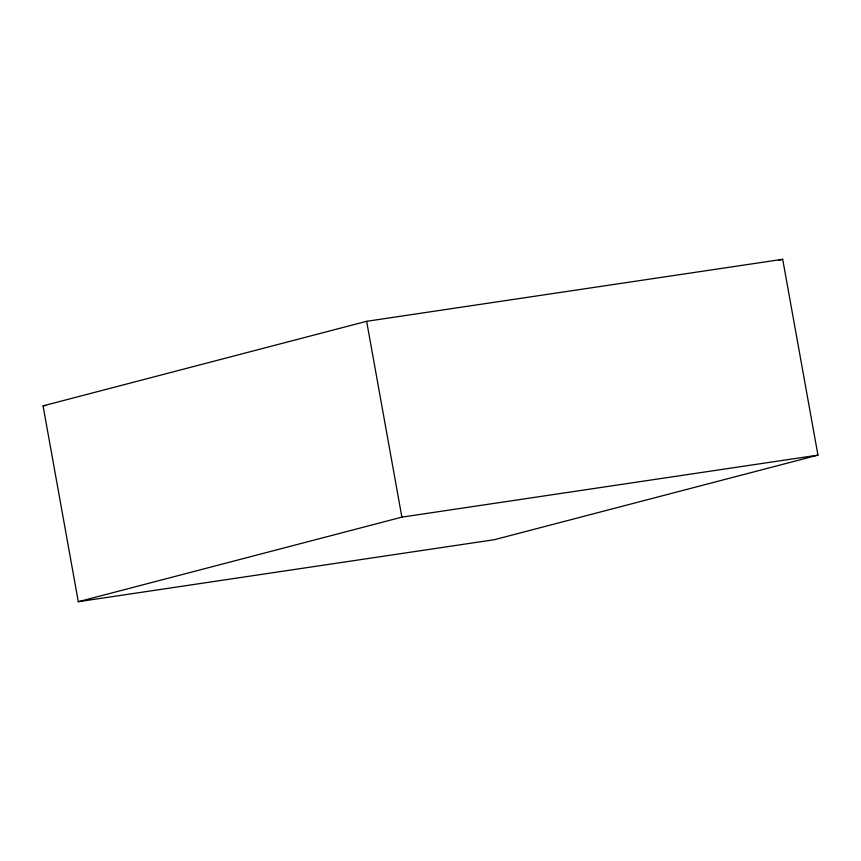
<?xml version="1.0" encoding="UTF-8"?>
<svg xmlns="http://www.w3.org/2000/svg" width="861" height="861" viewBox="0 0 861 861"><rect width="100%" height="100%" fill="white"/><g stroke="black" fill="none" stroke-linecap="round" stroke-linejoin="round"><path stroke-width="1.29" d="M43.05 405.865L366.635 321.304L782.692 259.29L817.95 455.135L494.365 539.696L78.308 601.71L43.05 405.865L45.708 405.477M778.796 260.313L782.692 259.29M78.308 601.71L401.883 517.138L817.95 455.135M366.635 321.304L401.883 517.138"/></g></svg>
